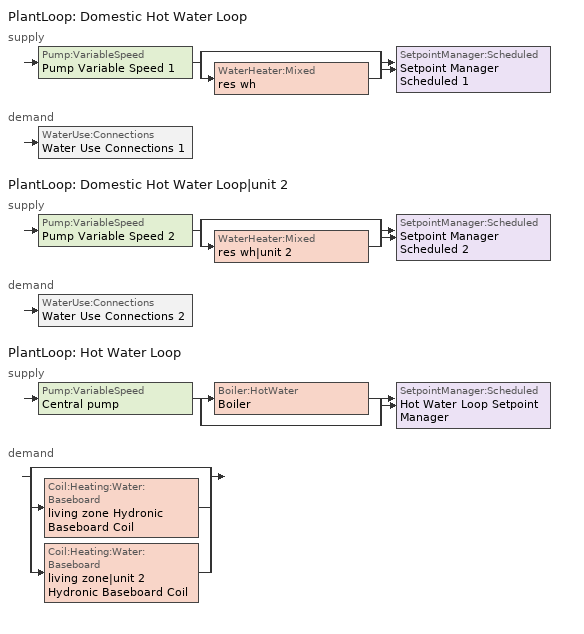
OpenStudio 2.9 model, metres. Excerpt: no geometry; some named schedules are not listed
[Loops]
PlantLoop 'Domestic Hot Water Loop'
 supply: Pump:VariableSpeed 'Pump Variable Speed 1' > split
  | bypass
  | WaterHeater:Mixed 'res wh'
  join > SetpointManager:Scheduled 'Setpoint Manager Scheduled 1'
 demand: WaterUse:Connections 'Water Use Connections 1'
PlantLoop 'Domestic Hot Water Loop|unit 2'
 supply: Pump:VariableSpeed 'Pump Variable Speed 2' > split
  | bypass
  | WaterHeater:Mixed 'res wh|unit 2'
  join > SetpointManager:Scheduled 'Setpoint Manager Scheduled 2'
 demand: WaterUse:Connections 'Water Use Connections 2'
PlantLoop 'Hot Water Loop'
 supply: Pump:VariableSpeed 'Central pump' > split
  | Boiler:HotWater 'Boiler'
  | bypass
  join > SetpointManager:Scheduled 'Hot Water Loop Setpoint Manager'
 demand: split
  | bypass
  | Coil:Heating:Water:Baseboard 'living zone Hydronic Baseboard Coil'
  | Coil:Heating:Water:Baseboard 'living zone|unit 2 Hydronic Baseboard Coil'
[Sizing:Zone] Zone Cooling Design Supply Air Temperature Input Method=SupplyAirTemperature; Zone Cooling Design Supply Air Temperature {C}=14; Zone Cooling Design Supply Air Temperature Difference {deltaC}=11.11; Zone Heating Design Supply Air Temperature Input Method=SupplyAirTemperature; Zone Heating Design Supply Air Temperature {C}=40; Zone Heating Design Supply Air Temperature Difference {deltaC}=11.11; Zone Cooling Design Supply Air Humidity Ratio {kg-H2O/kg-air}=0.0085; Zone Heating Design Supply Air Humidity Ratio {kg-H2O/kg-air}=0.008; Cooling Design Air Flow Method=DesignDay; Heating Design Air Flow Method=DesignDay; Account for Dedicated Outdoor Air System=No; Dedicated Outdoor Air System Control Strategy=NeutralSupplyAir; Dedicated Outdoor Air Low Setpoint Temperature for Design {C}=autosize; Dedicated Outdoor Air High Setpoint Temperature for Design {C}=autosize
living zone; living zone|unit 2; corridor zone
[Zone equipment]
living zone: res room ac zone ptac, living zone Hydronic Baseboard
living zone|unit 2: res room ac|unit 2 zone ptac, living zone|unit 2 Hydronic Baseboard
[PlantLoop] Glycol Concentration=0; Load Distribution Scheme=Optimal
Name | Maximum Loop Flow Rate {m3/s} | Plant Loop Volume {m3} | Fluid Type | Minimum Loop Temperature {C}
Domestic Hot Water Loop; Domestic Hot Water Loop|unit 2 | 0.01 | 0.003
Hot Water Loop |  | Autocalculate | Water | 10
[Sizing:Plant] Loop Type=Heating; Sizing Option=NonCoincident; Zone Timesteps in Averaging Window=1; Coincident Sizing Factor Mode=None
Name | Design Loop Exit Temperature {C} | Loop Design Temperature Difference {deltaC}
Domestic Hot Water Loop; Domestic Hot Water Loop|unit 2 | 52.6667 | 5.55556
Hot Water Loop | 82.2222 | 11.1111
[Pump:VariableSpeed] Pump Control Type=Intermittent; Skin Loss Radiative Fraction=0.5; Design Power Sizing Method=PowerPerFlowPerPressure; Design Electric Power per Unit Flow Rate {W/(m3/s)}=348701.1; Design Shaft Power per Unit Flow Rate per Unit Head {W-s/m3-Pa}=1.28205; Design Minimum Flow Rate Fraction=0
Name | Rated Flow Rate {m3/s} | Rated Pump Head {Pa} | Rated Power Consumption {W} | Motor Efficiency | Fraction of Motor Inefficiencies to Fluid Stream | Coefficient 1 of the Part Load Performance Curve | Coefficient 2 of the Part Load Performance Curve | Coefficient 3 of the Part Load Performance Curve | Coefficient 4 of the Part Load Performance Curve
Pump Variable Speed 1; Pump Variable Speed 2 | 0.01 | 1 | 0 | 1 | 0 | 0 | 1 | 0 | 0
Central pump |  | 179344 |  | 0.9
[SetpointManager:Scheduled] Control Variable=Temperature
Name | Schedule
Setpoint Manager Scheduled 1 | dhw temp
Setpoint Manager Scheduled 2 | dhw temp 1
Hot Water Loop Setpoint Manager | Hot Water Loop Temp - 180F
[WaterHeater:Mixed] Tank Volume {m3}=0.0681374; Deadband Temperature Difference {deltaC}=2; Maximum Temperature Limit {C}=99; Heater Control Type=Cycle; Heater Maximum Capacity {W}=1318.82; Heater Minimum Capacity {W}=0; Heater Fuel Type=Electricity; Heater Thermal Efficiency=1; Off Cycle Parasitic Fuel Consumption Rate {W}=0; Off Cycle Parasitic Fuel Type=Electricity; Off Cycle Parasitic Heat Fraction to Tank=0; On Cycle Parasitic Fuel Consumption Rate {W}=0; On Cycle Parasitic Fuel Type=Electricity; On Cycle Parasitic Heat Fraction to Tank=0; Ambient Temperature Indicator=ThermalZone; Off Cycle Loss Coefficient to Ambient Temperature {W/K}=1.16351; Off Cycle Loss Fraction to Thermal Zone=1; On Cycle Loss Coefficient to Ambient Temperature {W/K}=1.16351; On Cycle Loss Fraction to Thermal Zone=1; Use Side Effectiveness=1; Source Side Effectiveness=1; Use Side Design Flow Rate {m3/s}=autosize; Source Side Design Flow Rate {m3/s}=autosize; Indirect Water Heating Recovery Time {hr}=1.5; Source Side Flow Control Mode=IndirectHeatPrimarySetpoint
Name | Setpoint Temperature Schedule | Ambient Temperature Thermal Zone
res wh | WH Setpoint Temp | living zone
res wh|unit 2 | WH Setpoint Temp 1 | living zone|unit 2
[WaterUse:Connections]
Name | Water Use Equipment Name 1 | Water Use Equipment Name 2 | Water Use Equipment Name 3 | Water Use Equipment Name 4 | Water Use Equipment Name 5 | Water Use Equipment Name 6 | Water Use Equipment Name 7
Water Use Connections 1 | res shower | res sink | res bath | res shower dist=0.0 | res sink dist=0.0 | res bath dist=0.0 | res cw
Water Use Connections 2 | res shower|unit 2 | res sink|unit 2 | res bath|unit 2 | res shower dist|unit 2=0.0 | res sink dist|unit 2=0.0 | res bath dist|unit 2=0.0 | res cw|unit 2
[WaterUse:Equipment:Definition]
Name | Peak Flow Rate {m3/s} | Target Temperature Schedule
res shower | 0.000249313 | res shower temperature schedule
res sink | 0.00017651 | res sink temperature schedule
res bath | 0.000400661 | res bath temperature schedule
res shower|unit 2 | 0.000249313 | res shower temperature schedule 1
res sink|unit 2 | 0.00017651 | res sink temperature schedule 1
res bath|unit 2 | 0.000400661 | res bath temperature schedule 1
res shower dist=0.0 | 0 | res shower temperature schedule
res sink dist=0.0 | 0 | res sink temperature schedule
res bath dist=0.0 | 0 | res bath temperature schedule
res shower dist|unit 2=0.0 | 0 | res shower temperature schedule 1
res sink dist|unit 2=0.0 | 0 | res sink temperature schedule 1
res bath dist|unit 2=0.0 | 0 | res bath temperature schedule 1
res cw | 0.000115303 | res cw temperature schedule
res cw|unit 2 | 0.000115303 | res cw temperature schedule 1
[OtherEquipment:Definition] Design Level Calculation Method=EquipmentLevel; Fraction Radiant=0; Fraction Lost=0
Name | Design Level {W} | Fraction Latent
res shower; res shower|unit 2 | 7167.74 | 0.486928
res sink; res sink|unit 2 | 1771.4 | 0.311378
res bath; res bath|unit 2 | 5904.4 | 0
[Coil:Cooling:DX:SingleSpeed] Availability Schedule=Always On Discrete; Rated Sensible Heat Ratio=0.65; Rated COP {W/W}=3.13586; Rated Evaporator Fan Power Per Volume Flow Rate {W/(m3/s)}=773.3; Condenser Type=AirCooled; Evaporative Condenser Effectiveness=0.9; Evaporative Condenser Air Flow Rate {m3/s}=Autosize; Evaporative Condenser Pump Rated Power Consumption {W}=Autosize; Crankcase Heater Capacity {W}=0; Maximum Outdoor Dry-Bulb Temperature for Crankcase Heater Operation {C}=10; Basin Heater Capacity {W/K}=0; Basin Heater Setpoint Temperature {C}=2
Name | Rated Total Cooling Capacity {W} | Rated Air Flow Rate {m3/s} | Total Cooling Capacity Function of Temperature Curve | Total Cooling Capacity Function of Flow Fraction Curve | Energy Input Ratio Function of Temperature Curve | Energy Input Ratio Function of Flow Fraction Curve | Part Load Fraction Correlation Curve
res room ac cooling coil | 6680.51 | 0.279707 | RoomAC-Cap-fT | RoomAC-Cap-fFF | RoomAC-EIR-fT | RoomAC-EIR-fFF | RoomAC-PLF-fPLR
res room ac|unit 2 cooling coil | 6732.24 | 0.281873 | RoomAC-Cap-fT 1 | RoomAC-Cap-fFF 1 | RoomAC-EIR-fT 1 | RoomAC-EIR-fFF 1 | RoomAC-PLF-fPLR 1
[Fan:OnOff] Availability Schedule=Always On Discrete; Fan Total Efficiency=1; Pressure Rise {Pa}=0; Motor Efficiency=1; Motor In Airstream Fraction=0
Name | Maximum Flow Rate {m3/s} | Fan Power Ratio Function of Speed Ratio Curve | Fan Efficiency Ratio Function of Speed Ratio Curve
res room ac living zone clg supply fan | 0.313774 | Fan On Off Power Curve | Fan On Off Efficiency Curve
res room ac|unit 2 living zone|unit 2 clg supply fan | 0.316204 | Fan On Off Power Curve 1 | Fan On Off Efficiency Curve 1
[Coil:Heating:Electric] Availability Schedule=Always Off Discrete; Nominal Capacity {W}=0
res room ac always off heating coil; res room ac|unit 2 always off heating coil
[ZoneHVAC:PackagedTerminalAirConditioner] Availability Schedule=Always On Discrete; Supply Air Flow Rate During Heating Operation {m3/s}=1e-005; Supply Air Flow Rate When No Cooling or Heating is Needed {m3/s}=0; Outdoor Air Flow Rate During Cooling Operation {m3/s}=0; Outdoor Air Flow Rate During Heating Operation {m3/s}=0; Outdoor Air Flow Rate When No Cooling or Heating is Needed {m3/s}=0; Fan Placement=DrawThrough; Supply Air Fan Operating Mode Schedule=Always Off Discrete
Name | Supply Air Flow Rate During Cooling Operation {m3/s} | Supply Air Fan | Heating Coil | Cooling Coil
res room ac zone ptac | 0.313774 | res room ac living zone clg supply fan | res room ac always off heating coil | res room ac cooling coil
res room ac|unit 2 zone ptac | 0.316204 | res room ac|unit 2 living zone|unit 2 clg supply fan | res room ac|unit 2 always off heating coil | res room ac|unit 2 cooling coil
[Boiler:HotWater]
Boiler: Fuel Type=Electricity; Nominal Thermal Efficiency=0.78; Efficiency Curve Temperature Evaluation Variable=LeavingBoiler; Design Water Outlet Temperature {C}=82.2222; Minimum Part Load Ratio=0; Maximum Part Load Ratio=1.2; Optimum Part Load Ratio=1; Water Outlet Upper Temperature Limit {C}=95; Boiler Flow Mode=LeavingSetpointModulated; Parasitic Electric Load {W}=0; Sizing Factor=1
[Coil:Heating:Water:Baseboard] Heating Design Capacity Method=HeatingDesignCapacity; Heating Design Capacity {W}=autosize; Heating Design Capacity Per Floor Area {W/m2}=0; Fraction of Autosized Heating Design Capacity=0.8
living zone Hydronic Baseboard Coil; living zone|unit 2 Hydronic Baseboard Coil
[ZoneHVAC:Baseboard:Convective:Water] Availability Schedule=Always On Discrete
Name | Heating Coil
living zone Hydronic Baseboard | living zone Hydronic Baseboard Coil
living zone|unit 2 Hydronic Baseboard | living zone|unit 2 Hydronic Baseboard Coil
[EnergyManagementSystem:Sensor]
Name | Output Variable or Output Meter Index Key | Output Variable or Output Meter
Central_pump_s | Central pump | Pump Electric Energy
res_ceil_fan_sched_val_sensor | res ceil fan schedule | Schedule Value
res_ceil_fan_tin_sensor; res_af_1_tin_s | living zone | Zone Mean Air Temperature
res_ceil_fan_unit_2_sched_val_sensor | res ceil fan|unit 2 schedule | Schedule Value
res_ceil_fan_unit_2_tin_sensor; res_af_2_tin_s | living zone|unit 2 | Zone Mean Air Temperature
res_nv_pb_s |  | Site Outdoor Air Barometric Pressure
res_af_vw_s |  | Site Wind Speed
res_nv_wt_s |  | Site Outdoor Air Humidity Ratio
res_af_1_tt_s | living zone | Zone Outdoor Air Drybulb Temperature
res_nv_1_nva_s | res nv_1 avail schedule | Schedule Value
res_nv_1_sp_s | res nv_1 temp schedule | Schedule Value
res_infil_1_range_sch_s | res mv_1 range exhaust schedule | Schedule Value
res_infil_1_bath_sch_s | res mv_1 bath exhaust schedule | Schedule Value
res_infil_1_dryer_sch_s | res mv_1 dryer exhaust schedule | Schedule Value
res_infil_1_wh_sch_s; res_infil_2_wh_sch_s | Always On Discrete | Schedule Value
res_af_2_tt_s | living zone|unit 2 | Zone Outdoor Air Drybulb Temperature
res_nv_2_nva_s | res nv_2 avail schedule | Schedule Value
res_nv_2_sp_s | res nv_2 temp schedule | Schedule Value
res_infil_2_range_sch_s | res mv_2 range exhaust schedule | Schedule Value
res_infil_2_bath_sch_s | res mv_2 bath exhaust schedule | Schedule Value
res_infil_2_dryer_sch_s | res mv_2 dryer exhaust schedule | Schedule Value
[EnergyManagementSystem:Program]
Central_pumps_program: Set central_pumps_h = Central_pump_s
res_ceil_fan_schedule_program: If res_ceil_fan_sched_val_sensor == 0; Set res_ceil_fan_sched_override = 0; ElseIf res_ceil_fan_tin_sensor < 23.833; Set res_ceil_fan_sched_override = 0; Else; Set res_ceil_fan_sched_override = 1; EndIf
res_ceil_fan|unit_2_schedule_program: If res_ceil_fan_unit_2_sched_val_sensor == 0; Set res_ceil_fan_unit_2_sched_override = 0; ElseIf res_ceil_fan_unit_2_tin_sensor < 23.833; Set res_ceil_fan_unit_2_sched_override = 0; Else; Set res_ceil_fan_unit_2_sched_override = 1; EndIf
res_nv_1_program: Set Tdiff = res_af_1_tin_s-res_af_1_tt_s; Set dT = (@Abs Tdiff); Set pt = (@RhFnTdbWPb res_af_1_tt_s res_nv_wt_s res_nv_pb_s); Set NVA = 10212.42930409047; Set Cs = 8.963020389461627e-05; Set Cw = 0.00012070110544924465; Set MNV = 1.432203174297596; Set MHR = 0.0115; Set MRH = 0.7; Set temp1 = (res_nv_1_nva_s*NVA); Set SGNV = temp1*((((Cs*dT)+(Cw*(res_af_vw_s^2)))^0.5)/1000); If (res_nv_wt_s<MHR) && (pt<MRH) && (res_af_1_tin_s>res_nv_1_sp_s); Set temp2 = (res_af_1_tin_s-res_nv_1_sp_s); Set NVadj1 = temp2/(res_af_1_tin_s-res_af_1_tt_s); Set NVadj2 = (@Min NVadj1 1); Set NVadj3 = (@Max NVadj2 0); Set NVadj = SGNV*NVadj3; Set res_nv_1_flow_act = (@Min NVadj MNV); Else; Set res_nv_1_flow_act = 0; EndIf
res_infil_1_program: Set p_m = 0.14; Set p_s = 0.22; Set s_m = 270; Set s_s = 370; Set z_m = 9.99744; Set z_s = 2.4384; Set f_t = (((s_m/z_m)^p_m)*((z_s/s_s)^p_s)); Set Tdiff = res_af_1_tin_s-res_af_1_tt_s; Set dT = @Abs Tdiff; Set c = 0.2057; Set Cs = 0.0536; Set Cw = 0.1599; Set n = 0.67; Set sft = (f_t*0.7); Set temp1 = ((c*Cw)*((sft*res_af_vw_s)^(2*n)))^2; Set Qn = (((c*Cs*(dT^n))^2)+temp1)^0.5; Set Tdiff = res_af_1_tin_s-res_af_1_tt_s; Set dT = @Abs Tdiff; Set QWHV = res_infil_1_wh_sch_s*0.0; Set Qrange = res_infil_1_range_sch_s*0.0472; Set Qdryer = res_infil_1_dryer_sch_s*0.0472; Set Qbath = res_infil_1_bath_sch_s*0.0354; Set QhpwhOut = 0; Set QhpwhIn = 0; Set QductsOut = 0; Set QductsIn = 0; Set Qout = Qrange+Qbath+Qdryer+QhpwhOut+QductsOut; Set Qin = QWHV+QhpwhIn+QductsIn; Set Qu = @Abs (Qout- Qin); Set Qb = (@Min Qout Qin); Set faneff_wh = 1; Set res_infil_1_house_fan_act = (QWHV*300)/faneff_wh*0; Set faneff_sp = 0.4719474432000001; Set res_infil_1_range_fan_act = (Qrange*300)/faneff_sp; Set res_infil_1_bath_fan_act = (Qbath*300)/faneff_sp; Set Q_acctd_for_elsewhere = QhpwhOut+QhpwhIn+QductsOut+QductsIn; Set res_infil_1_flow_act = (((Qu^2)+(Qn^2))^0.5)-Q_acctd_for_elsewhere; Set res_infil_1_flow_act = (@Max res_infil_1_flow_act 0)
res_nv_2_program: Set Tdiff = res_af_2_tin_s-res_af_2_tt_s; Set dT = (@Abs Tdiff); Set pt = (@RhFnTdbWPb res_af_2_tt_s res_nv_wt_s res_nv_pb_s); Set NVA = 10212.429304090418; Set Cs = 8.963020389461627e-05; Set Cw = 0.00012070110544924465; Set MNV = 1.4322031742975958; Set MHR = 0.0115; Set MRH = 0.7; Set temp1 = (res_nv_2_nva_s*NVA); Set SGNV = temp1*((((Cs*dT)+(Cw*(res_af_vw_s^2)))^0.5)/1000); If (res_nv_wt_s<MHR) && (pt<MRH) && (res_af_2_tin_s>res_nv_2_sp_s); Set temp2 = (res_af_2_tin_s-res_nv_2_sp_s); Set NVadj1 = temp2/(res_af_2_tin_s-res_af_2_tt_s); Set NVadj2 = (@Min NVadj1 1); Set NVadj3 = (@Max NVadj2 0); Set NVadj = SGNV*NVadj3; Set res_nv_2_flow_act = (@Min NVadj MNV); Else; Set res_nv_2_flow_act = 0; EndIf
res_infil_2_program: Set p_m = 0.14; Set p_s = 0.22; Set s_m = 270; Set s_s = 370; Set z_m = 9.99744; Set z_s = 2.4384; Set f_t = (((s_m/z_m)^p_m)*((z_s/s_s)^p_s)); Set Tdiff = res_af_2_tin_s-res_af_2_tt_s; Set dT = @Abs Tdiff; Set c = 0.2057; Set Cs = 0.0536; Set Cw = 0.1599; Set n = 0.67; Set sft = (f_t*0.7); Set temp1 = ((c*Cw)*((sft*res_af_vw_s)^(2*n)))^2; Set Qn = (((c*Cs*(dT^n))^2)+temp1)^0.5; Set Tdiff = res_af_2_tin_s-res_af_2_tt_s; Set dT = @Abs Tdiff; Set QWHV = res_infil_2_wh_sch_s*0.0; Set Qrange = res_infil_2_range_sch_s*0.0472; Set Qdryer = res_infil_2_dryer_sch_s*0.0472; Set Qbath = res_infil_2_bath_sch_s*0.0354; Set QhpwhOut = 0; Set QhpwhIn = 0; Set QductsOut = 0; Set QductsIn = 0; Set Qout = Qrange+Qbath+Qdryer+QhpwhOut+QductsOut; Set Qin = QWHV+QhpwhIn+QductsIn; Set Qu = @Abs (Qout- Qin); Set Qb = (@Min Qout Qin); Set faneff_wh = 1; Set res_infil_2_house_fan_act = (QWHV*300)/faneff_wh*0; Set faneff_sp = 0.4719474432000001; Set res_infil_2_range_fan_act = (Qrange*300)/faneff_sp; Set res_infil_2_bath_fan_act = (Qbath*300)/faneff_sp; Set Q_acctd_for_elsewhere = QhpwhOut+QhpwhIn+QductsOut+QductsIn; Set res_infil_2_flow_act = (((Qu^2)+(Qn^2))^0.5)-Q_acctd_for_elsewhere; Set res_infil_2_flow_act = (@Max res_infil_2_flow_act 0)
[EnergyManagementSystem:OutputVariable]
Central htg pump:Pumps:Electricity: EMS Variable=central_pumps_h; Type of Data in Variable=Summed; Update Frequency=SystemTimestep; EMS Program or Subroutine=Central_pumps_program; Units=J
[EnergyManagementSystem:ProgramCallingManager]
Central pump program calling manager: EndOfSystemTimestepBeforeHVACReporting; Central_pumps_program
res ceil fan program calling manager: BeginTimestepBeforePredictor; res_ceil_fan_schedule_program
res ceil fan|unit 2 program calling manager: BeginTimestepBeforePredictor; res_ceil_fan|unit_2_schedule_program
res af_1 program calling manager: BeginTimestepBeforePredictor; res_infil_1_program; res_nv_1_program
res af_2 program calling manager: BeginTimestepBeforePredictor; res_infil_2_program; res_nv_2_program
[ElectricEquipment:Definition] Design Level Calculation Method=EquipmentLevel; Fraction Latent=0
Name | Design Level {W} | Fraction Radiant | Fraction Lost
res cw; res cw|unit 2 | 4631.77 | 0.48 | 0.2
res infil_1 house fan; res infil_1 range fan; res infil_1 bath fan; res infil_2 house fan; res infil_2 range fan; res infil_2 bath fan | 0 | 0 | 1
[EnergyManagementSystem:Actuator]
Name | Actuated Component | Actuated Component Type | Actuated Component Control Type
res_ceil_fan_sched_override | res ceil fan master | Schedule:Constant | Schedule Value
res_ceil_fan_unit_2_sched_override | res ceil fan|unit 2 master | Schedule:Constant | Schedule Value
res_nv_1_flow_act | res nv_1 flow | Zone Infiltration | Air Exchange Flow Rate
res_infil_1_house_fan_act | res infil_1 house fan | ElectricEquipment | Electric Power Level
res_infil_1_range_fan_act | res infil_1 range fan | ElectricEquipment | Electric Power Level
res_infil_1_bath_fan_act | res infil_1 bath fan | ElectricEquipment | Electric Power Level
res_infil_1_flow_act | res infil_1 flow | Zone Infiltration | Air Exchange Flow Rate
res_nv_2_flow_act | res nv_2 flow | Zone Infiltration | Air Exchange Flow Rate
res_infil_2_house_fan_act | res infil_2 house fan | ElectricEquipment | Electric Power Level
res_infil_2_range_fan_act | res infil_2 range fan | ElectricEquipment | Electric Power Level
res_infil_2_bath_fan_act | res infil_2 bath fan | ElectricEquipment | Electric Power Level
res_infil_2_flow_act | res infil_2 flow | Zone Infiltration | Air Exchange Flow Rate
[Schedule:Ruleset]
Name | Default Day Schedule | Summer Design Day Schedule | Winter Design Day Schedule
Hot Water Loop Temp - 180F | Hot Water Loop Temp - 180F Default
res ceil fan schedule | Schedule Day 2
res ceil fan|unit 2 schedule | Schedule Day 18
res nv_1 temp schedule | Schedule Day 47
res nv_1 avail schedule | Schedule Day 48
res mv_1 range exhaust schedule | Schedule Day 51 | res mv_1 range exhaust schedule summer design | res mv_1 range exhaust schedule winter design
res mv_1 bath exhaust schedule | Schedule Day 52 | res mv_1 bath exhaust schedule summer design | res mv_1 bath exhaust schedule winter design
res mv_1 dryer exhaust schedule | Schedule Day 53
res nv_2 temp schedule | Schedule Day 54
res nv_2 avail schedule | Schedule Day 55
res mv_2 range exhaust schedule | Schedule Day 58 | res mv_2 range exhaust schedule summer design | res mv_2 range exhaust schedule winter design
res mv_2 bath exhaust schedule | Schedule Day 59 | res mv_2 bath exhaust schedule summer design | res mv_2 bath exhaust schedule winter design
res mv_2 dryer exhaust schedule | Schedule Day 60
[Schedule:Day]
Hot Water Loop Temp - 180F Default: 24, 0, 82.2222
Schedule Day 2; Schedule Day 18; Schedule Day 47; Schedule Day 48; Schedule Day 51; res mv_1 range exhaust schedule winter design; Schedule Day 52; res mv_1 bath exhaust schedule winter design; Schedule Day 53: 24, 0, 0
res mv_1 range exhaust schedule summer design; res mv_1 bath exhaust schedule summer design: 24, 0, 1
[Schedule:Rule] Apply Monday=Yes; Apply Wednesday=Yes; Apply Friday=Yes
res ceil fan schedule allday rule1: Schedule Ruleset=res ceil fan schedule; Rule Order=11; Day Schedule=res ceil fan schedule allday1; Apply Sunday=Yes; Apply Tuesday=Yes; Apply Thursday=Yes; Apply Saturday=Yes; Date Specification Type=DateRange; Start Month=1; Start Day=1; End Month=1; End Day=31
res ceil fan schedule allday rule2: Schedule Ruleset=res ceil fan schedule; Rule Order=10; Day Schedule=res ceil fan schedule allday2; Apply Sunday=Yes; Apply Tuesday=Yes; Apply Thursday=Yes; Apply Saturday=Yes; Date Specification Type=DateRange; Start Month=2; Start Day=1; End Month=2; End Day=28
res ceil fan schedule allday rule3: Schedule Ruleset=res ceil fan schedule; Rule Order=9; Day Schedule=res ceil fan schedule allday3; Apply Sunday=Yes; Apply Tuesday=Yes; Apply Thursday=Yes; Apply Saturday=Yes; Date Specification Type=DateRange; Start Month=3; Start Day=1; End Month=3; End Day=31
res ceil fan schedule allday rule4: Schedule Ruleset=res ceil fan schedule; Rule Order=8; Day Schedule=res ceil fan schedule allday4; Apply Sunday=Yes; Apply Tuesday=Yes; Apply Thursday=Yes; Apply Saturday=Yes; Date Specification Type=DateRange; Start Month=4; Start Day=1; End Month=4; End Day=30
res ceil fan schedule allday rule5: Schedule Ruleset=res ceil fan schedule; Rule Order=7; Day Schedule=res ceil fan schedule allday5; Apply Sunday=Yes; Apply Tuesday=Yes; Apply Thursday=Yes; Apply Saturday=Yes; Date Specification Type=DateRange; Start Month=5; Start Day=1; End Month=5; End Day=31
res ceil fan schedule allday rule6: Schedule Ruleset=res ceil fan schedule; Rule Order=6; Day Schedule=res ceil fan schedule allday6; Apply Sunday=Yes; Apply Tuesday=Yes; Apply Thursday=Yes; Apply Saturday=Yes; Date Specification Type=DateRange; Start Month=6; Start Day=1; End Month=6; End Day=30
res ceil fan schedule allday rule7: Schedule Ruleset=res ceil fan schedule; Rule Order=5; Day Schedule=res ceil fan schedule allday7; Apply Sunday=Yes; Apply Tuesday=Yes; Apply Thursday=Yes; Apply Saturday=Yes; Date Specification Type=DateRange; Start Month=7; Start Day=1; End Month=7; End Day=31
res ceil fan schedule allday rule8: Schedule Ruleset=res ceil fan schedule; Rule Order=4; Day Schedule=res ceil fan schedule allday8; Apply Sunday=Yes; Apply Tuesday=Yes; Apply Thursday=Yes; Apply Saturday=Yes; Date Specification Type=DateRange; Start Month=8; Start Day=1; End Month=8; End Day=31
res ceil fan schedule allday rule9: Schedule Ruleset=res ceil fan schedule; Rule Order=3; Day Schedule=res ceil fan schedule allday9; Apply Sunday=Yes; Apply Tuesday=Yes; Apply Thursday=Yes; Apply Saturday=Yes; Date Specification Type=DateRange; Start Month=9; Start Day=1; End Month=9; End Day=30
res ceil fan schedule allday rule10: Schedule Ruleset=res ceil fan schedule; Rule Order=2; Day Schedule=res ceil fan schedule allday10; Apply Sunday=Yes; Apply Tuesday=Yes; Apply Thursday=Yes; Apply Saturday=Yes; Date Specification Type=DateRange; Start Month=10; Start Day=1; End Month=10; End Day=31
res ceil fan schedule allday rule11: Schedule Ruleset=res ceil fan schedule; Rule Order=1; Day Schedule=res ceil fan schedule allday11; Apply Sunday=Yes; Apply Tuesday=Yes; Apply Thursday=Yes; Apply Saturday=Yes; Date Specification Type=DateRange; Start Month=11; Start Day=1; End Month=11; End Day=30
res ceil fan schedule allday rule12: Schedule Ruleset=res ceil fan schedule; Rule Order=0; Day Schedule=res ceil fan schedule allday12; Apply Sunday=Yes; Apply Tuesday=Yes; Apply Thursday=Yes; Apply Saturday=Yes; Date Specification Type=DateRange; Start Month=12; Start Day=1; End Month=12; End Day=31
res ceil fan|unit 2 schedule allday rule1: Schedule Ruleset=res ceil fan|unit 2 schedule; Rule Order=11; Day Schedule=res ceil fan|unit 2 schedule allday1; Apply Sunday=Yes; Apply Tuesday=Yes; Apply Thursday=Yes; Apply Saturday=Yes; Date Specification Type=DateRange; Start Month=1; Start Day=1; End Month=1; End Day=31
res ceil fan|unit 2 schedule allday rule2: Schedule Ruleset=res ceil fan|unit 2 schedule; Rule Order=10; Day Schedule=res ceil fan|unit 2 schedule allday2; Apply Sunday=Yes; Apply Tuesday=Yes; Apply Thursday=Yes; Apply Saturday=Yes; Date Specification Type=DateRange; Start Month=2; Start Day=1; End Month=2; End Day=28
res ceil fan|unit 2 schedule allday rule3: Schedule Ruleset=res ceil fan|unit 2 schedule; Rule Order=9; Day Schedule=res ceil fan|unit 2 schedule allday3; Apply Sunday=Yes; Apply Tuesday=Yes; Apply Thursday=Yes; Apply Saturday=Yes; Date Specification Type=DateRange; Start Month=3; Start Day=1; End Month=3; End Day=31
res ceil fan|unit 2 schedule allday rule4: Schedule Ruleset=res ceil fan|unit 2 schedule; Rule Order=8; Day Schedule=res ceil fan|unit 2 schedule allday4; Apply Sunday=Yes; Apply Tuesday=Yes; Apply Thursday=Yes; Apply Saturday=Yes; Date Specification Type=DateRange; Start Month=4; Start Day=1; End Month=4; End Day=30
res ceil fan|unit 2 schedule allday rule5: Schedule Ruleset=res ceil fan|unit 2 schedule; Rule Order=7; Day Schedule=res ceil fan|unit 2 schedule allday5; Apply Sunday=Yes; Apply Tuesday=Yes; Apply Thursday=Yes; Apply Saturday=Yes; Date Specification Type=DateRange; Start Month=5; Start Day=1; End Month=5; End Day=31
res ceil fan|unit 2 schedule allday rule6: Schedule Ruleset=res ceil fan|unit 2 schedule; Rule Order=6; Day Schedule=res ceil fan|unit 2 schedule allday6; Apply Sunday=Yes; Apply Tuesday=Yes; Apply Thursday=Yes; Apply Saturday=Yes; Date Specification Type=DateRange; Start Month=6; Start Day=1; End Month=6; End Day=30
res ceil fan|unit 2 schedule allday rule7: Schedule Ruleset=res ceil fan|unit 2 schedule; Rule Order=5; Day Schedule=res ceil fan|unit 2 schedule allday7; Apply Sunday=Yes; Apply Tuesday=Yes; Apply Thursday=Yes; Apply Saturday=Yes; Date Specification Type=DateRange; Start Month=7; Start Day=1; End Month=7; End Day=31
res ceil fan|unit 2 schedule allday rule8: Schedule Ruleset=res ceil fan|unit 2 schedule; Rule Order=4; Day Schedule=res ceil fan|unit 2 schedule allday8; Apply Sunday=Yes; Apply Tuesday=Yes; Apply Thursday=Yes; Apply Saturday=Yes; Date Specification Type=DateRange; Start Month=8; Start Day=1; End Month=8; End Day=31
res ceil fan|unit 2 schedule allday rule9: Schedule Ruleset=res ceil fan|unit 2 schedule; Rule Order=3; Day Schedule=res ceil fan|unit 2 schedule allday9; Apply Sunday=Yes; Apply Tuesday=Yes; Apply Thursday=Yes; Apply Saturday=Yes; Date Specification Type=DateRange; Start Month=9; Start Day=1; End Month=9; End Day=30
res ceil fan|unit 2 schedule allday rule10: Schedule Ruleset=res ceil fan|unit 2 schedule; Rule Order=2; Day Schedule=res ceil fan|unit 2 schedule allday10; Apply Sunday=Yes; Apply Tuesday=Yes; Apply Thursday=Yes; Apply Saturday=Yes; Date Specification Type=DateRange; Start Month=10; Start Day=1; End Month=10; End Day=31
res ceil fan|unit 2 schedule allday rule11: Schedule Ruleset=res ceil fan|unit 2 schedule; Rule Order=1; Day Schedule=res ceil fan|unit 2 schedule allday11; Apply Sunday=Yes; Apply Tuesday=Yes; Apply Thursday=Yes; Apply Saturday=Yes; Date Specification Type=DateRange; Start Month=11; Start Day=1; End Month=11; End Day=30
res ceil fan|unit 2 schedule allday rule12: Schedule Ruleset=res ceil fan|unit 2 schedule; Rule Order=0; Day Schedule=res ceil fan|unit 2 schedule allday12; Apply Sunday=Yes; Apply Tuesday=Yes; Apply Thursday=Yes; Apply Saturday=Yes; Date Specification Type=DateRange; Start Month=12; Start Day=1; End Month=12; End Day=31
res nv_1 temp schedule allday rule1: Schedule Ruleset=res nv_1 temp schedule; Rule Order=11; Day Schedule=res nv_1 temp schedule allday1; Apply Sunday=Yes; Apply Tuesday=Yes; Apply Thursday=Yes; Apply Saturday=Yes; Date Specification Type=DateRange; Start Month=1; Start Day=1; End Month=1; End Day=31
res nv_1 temp schedule allday rule2: Schedule Ruleset=res nv_1 temp schedule; Rule Order=10; Day Schedule=res nv_1 temp schedule allday2; Apply Sunday=Yes; Apply Tuesday=Yes; Apply Thursday=Yes; Apply Saturday=Yes; Date Specification Type=DateRange; Start Month=2; Start Day=1; End Month=2; End Day=28
res nv_1 temp schedule allday rule3: Schedule Ruleset=res nv_1 temp schedule; Rule Order=9; Day Schedule=res nv_1 temp schedule allday3; Apply Sunday=Yes; Apply Tuesday=Yes; Apply Thursday=Yes; Apply Saturday=Yes; Date Specification Type=DateRange; Start Month=3; Start Day=1; End Month=3; End Day=31
res nv_1 temp schedule allday rule4: Schedule Ruleset=res nv_1 temp schedule; Rule Order=8; Day Schedule=res nv_1 temp schedule allday4; Apply Sunday=Yes; Apply Tuesday=Yes; Apply Thursday=Yes; Apply Saturday=Yes; Date Specification Type=DateRange; Start Month=4; Start Day=1; End Month=4; End Day=30
res nv_1 temp schedule allday rule5: Schedule Ruleset=res nv_1 temp schedule; Rule Order=7; Day Schedule=res nv_1 temp schedule allday5; Apply Sunday=Yes; Apply Tuesday=Yes; Apply Thursday=Yes; Apply Saturday=Yes; Date Specification Type=DateRange; Start Month=5; Start Day=1; End Month=5; End Day=31
res nv_1 temp schedule allday rule6: Schedule Ruleset=res nv_1 temp schedule; Rule Order=6; Day Schedule=res nv_1 temp schedule allday6; Apply Sunday=Yes; Apply Tuesday=Yes; Apply Thursday=Yes; Apply Saturday=Yes; Date Specification Type=DateRange; Start Month=6; Start Day=1; End Month=6; End Day=30
res nv_1 temp schedule allday rule7: Schedule Ruleset=res nv_1 temp schedule; Rule Order=5; Day Schedule=res nv_1 temp schedule allday7; Apply Sunday=Yes; Apply Tuesday=Yes; Apply Thursday=Yes; Apply Saturday=Yes; Date Specification Type=DateRange; Start Month=7; Start Day=1; End Month=7; End Day=31
res nv_1 temp schedule allday rule8: Schedule Ruleset=res nv_1 temp schedule; Rule Order=4; Day Schedule=res nv_1 temp schedule allday8; Apply Sunday=Yes; Apply Tuesday=Yes; Apply Thursday=Yes; Apply Saturday=Yes; Date Specification Type=DateRange; Start Month=8; Start Day=1; End Month=8; End Day=31
res nv_1 temp schedule allday rule9: Schedule Ruleset=res nv_1 temp schedule; Rule Order=3; Day Schedule=res nv_1 temp schedule allday9; Apply Sunday=Yes; Apply Tuesday=Yes; Apply Thursday=Yes; Apply Saturday=Yes; Date Specification Type=DateRange; Start Month=9; Start Day=1; End Month=9; End Day=30
res nv_1 temp schedule allday rule10: Schedule Ruleset=res nv_1 temp schedule; Rule Order=2; Day Schedule=res nv_1 temp schedule allday10; Apply Sunday=Yes; Apply Tuesday=Yes; Apply Thursday=Yes; Apply Saturday=Yes; Date Specification Type=DateRange; Start Month=10; Start Day=1; End Month=10; End Day=31
res nv_1 temp schedule allday rule11: Schedule Ruleset=res nv_1 temp schedule; Rule Order=1; Day Schedule=res nv_1 temp schedule allday11; Apply Sunday=Yes; Apply Tuesday=Yes; Apply Thursday=Yes; Apply Saturday=Yes; Date Specification Type=DateRange; Start Month=11; Start Day=1; End Month=11; End Day=30
res nv_1 temp schedule allday rule12: Schedule Ruleset=res nv_1 temp schedule; Rule Order=0; Day Schedule=res nv_1 temp schedule allday12; Apply Sunday=Yes; Apply Tuesday=Yes; Apply Thursday=Yes; Apply Saturday=Yes; Date Specification Type=DateRange; Start Month=12; Start Day=1; End Month=12; End Day=31
res nv_1 availability schedule allday ruleset1 on: Schedule Ruleset=res nv_1 avail schedule; Rule Order=11; Day Schedule=res nv_1 availability schedule allday1 on; Date Specification Type=DateRange; Start Month=1; Start Day=1; End Month=1; End Day=31
res nv_1 availability schedule allday ruleset2 on: Schedule Ruleset=res nv_1 avail schedule; Rule Order=10; Day Schedule=res nv_1 availability schedule allday1 on 1; Date Specification Type=DateRange; Start Month=2; Start Day=1; End Month=2; End Day=28
res nv_1 availability schedule allday ruleset3 on: Schedule Ruleset=res nv_1 avail schedule; Rule Order=9; Day Schedule=res nv_1 availability schedule allday1 on 2; Date Specification Type=DateRange; Start Month=3; Start Day=1; End Month=3; End Day=31
res nv_1 availability schedule allday ruleset4 on: Schedule Ruleset=res nv_1 avail schedule; Rule Order=8; Day Schedule=res nv_1 availability schedule allday1 on 3; Date Specification Type=DateRange; Start Month=4; Start Day=1; End Month=4; End Day=30
res nv_1 availability schedule allday ruleset5 on: Schedule Ruleset=res nv_1 avail schedule; Rule Order=7; Day Schedule=res nv_1 availability schedule allday1 on 4; Date Specification Type=DateRange; Start Month=5; Start Day=1; End Month=5; End Day=31
res nv_1 availability schedule allday ruleset6 on: Schedule Ruleset=res nv_1 avail schedule; Rule Order=6; Day Schedule=res nv_1 availability schedule allday1 on 5; Date Specification Type=DateRange; Start Month=6; Start Day=1; End Month=6; End Day=30
res nv_1 availability schedule allday ruleset7 on: Schedule Ruleset=res nv_1 avail schedule; Rule Order=5; Day Schedule=res nv_1 availability schedule allday1 on 6; Date Specification Type=DateRange; Start Month=7; Start Day=1; End Month=7; End Day=31
res nv_1 availability schedule allday ruleset8 on: Schedule Ruleset=res nv_1 avail schedule; Rule Order=4; Day Schedule=res nv_1 availability schedule allday1 on 7; Date Specification Type=DateRange; Start Month=8; Start Day=1; End Month=8; End Day=31
res nv_1 availability schedule allday ruleset9 on: Schedule Ruleset=res nv_1 avail schedule; Rule Order=3; Day Schedule=res nv_1 availability schedule allday1 on 8; Date Specification Type=DateRange; Start Month=9; Start Day=1; End Month=9; End Day=30
res nv_1 availability schedule allday ruleset10 on: Schedule Ruleset=res nv_1 avail schedule; Rule Order=2; Day Schedule=res nv_1 availability schedule allday1 on 9; Date Specification Type=DateRange; Start Month=10; Start Day=1; End Month=10; End Day=31
res nv_1 availability schedule allday ruleset11 on: Schedule Ruleset=res nv_1 avail schedule; Rule Order=1; Day Schedule=res nv_1 availability schedule allday1 on 10; Date Specification Type=DateRange; Start Month=11; Start Day=1; End Month=11; End Day=30
res nv_1 availability schedule allday ruleset12 on: Schedule Ruleset=res nv_1 avail schedule; Rule Order=0; Day Schedule=res nv_1 availability schedule allday1 on 11; Date Specification Type=DateRange; Start Month=12; Start Day=1; End Month=12; End Day=31
res mv_1 range exhaust schedule allday rule1: Schedule Ruleset=res mv_1 range exhaust schedule; Rule Order=11; Day Schedule=res mv_1 range exhaust schedule allday1; Apply Sunday=Yes; Apply Tuesday=Yes; Apply Thursday=Yes; Apply Saturday=Yes; Date Specification Type=DateRange; Start Month=1; Start Day=1; End Month=1; End Day=31
res mv_1 range exhaust schedule allday rule2: Schedule Ruleset=res mv_1 range exhaust schedule; Rule Order=10; Day Schedule=res mv_1 range exhaust schedule allday2; Apply Sunday=Yes; Apply Tuesday=Yes; Apply Thursday=Yes; Apply Saturday=Yes; Date Specification Type=DateRange; Start Month=2; Start Day=1; End Month=2; End Day=28
res mv_1 range exhaust schedule allday rule3: Schedule Ruleset=res mv_1 range exhaust schedule; Rule Order=9; Day Schedule=res mv_1 range exhaust schedule allday3; Apply Sunday=Yes; Apply Tuesday=Yes; Apply Thursday=Yes; Apply Saturday=Yes; Date Specification Type=DateRange; Start Month=3; Start Day=1; End Month=3; End Day=31
res mv_1 range exhaust schedule allday rule4: Schedule Ruleset=res mv_1 range exhaust schedule; Rule Order=8; Day Schedule=res mv_1 range exhaust schedule allday4; Apply Sunday=Yes; Apply Tuesday=Yes; Apply Thursday=Yes; Apply Saturday=Yes; Date Specification Type=DateRange; Start Month=4; Start Day=1; End Month=4; End Day=30
res mv_1 range exhaust schedule allday rule5: Schedule Ruleset=res mv_1 range exhaust schedule; Rule Order=7; Day Schedule=res mv_1 range exhaust schedule allday5; Apply Sunday=Yes; Apply Tuesday=Yes; Apply Thursday=Yes; Apply Saturday=Yes; Date Specification Type=DateRange; Start Month=5; Start Day=1; End Month=5; End Day=31
res mv_1 range exhaust schedule allday rule6: Schedule Ruleset=res mv_1 range exhaust schedule; Rule Order=6; Day Schedule=res mv_1 range exhaust schedule allday6; Apply Sunday=Yes; Apply Tuesday=Yes; Apply Thursday=Yes; Apply Saturday=Yes; Date Specification Type=DateRange; Start Month=6; Start Day=1; End Month=6; End Day=30
res mv_1 range exhaust schedule allday rule7: Schedule Ruleset=res mv_1 range exhaust schedule; Rule Order=5; Day Schedule=res mv_1 range exhaust schedule allday7; Apply Sunday=Yes; Apply Tuesday=Yes; Apply Thursday=Yes; Apply Saturday=Yes; Date Specification Type=DateRange; Start Month=7; Start Day=1; End Month=7; End Day=31
res mv_1 range exhaust schedule allday rule8: Schedule Ruleset=res mv_1 range exhaust schedule; Rule Order=4; Day Schedule=res mv_1 range exhaust schedule allday8; Apply Sunday=Yes; Apply Tuesday=Yes; Apply Thursday=Yes; Apply Saturday=Yes; Date Specification Type=DateRange; Start Month=8; Start Day=1; End Month=8; End Day=31
res mv_1 range exhaust schedule allday rule9: Schedule Ruleset=res mv_1 range exhaust schedule; Rule Order=3; Day Schedule=res mv_1 range exhaust schedule allday9; Apply Sunday=Yes; Apply Tuesday=Yes; Apply Thursday=Yes; Apply Saturday=Yes; Date Specification Type=DateRange; Start Month=9; Start Day=1; End Month=9; End Day=30
res mv_1 range exhaust schedule allday rule10: Schedule Ruleset=res mv_1 range exhaust schedule; Rule Order=2; Day Schedule=res mv_1 range exhaust schedule allday10; Apply Sunday=Yes; Apply Tuesday=Yes; Apply Thursday=Yes; Apply Saturday=Yes; Date Specification Type=DateRange; Start Month=10; Start Day=1; End Month=10; End Day=31
res mv_1 range exhaust schedule allday rule11: Schedule Ruleset=res mv_1 range exhaust schedule; Rule Order=1; Day Schedule=res mv_1 range exhaust schedule allday11; Apply Sunday=Yes; Apply Tuesday=Yes; Apply Thursday=Yes; Apply Saturday=Yes; Date Specification Type=DateRange; Start Month=11; Start Day=1; End Month=11; End Day=30
res mv_1 range exhaust schedule allday rule12: Schedule Ruleset=res mv_1 range exhaust schedule; Rule Order=0; Day Schedule=res mv_1 range exhaust schedule allday12; Apply Sunday=Yes; Apply Tuesday=Yes; Apply Thursday=Yes; Apply Saturday=Yes; Date Specification Type=DateRange; Start Month=12; Start Day=1; End Month=12; End Day=31
res mv_1 bath exhaust schedule allday rule1: Schedule Ruleset=res mv_1 bath exhaust schedule; Rule Order=11; Day Schedule=res mv_1 bath exhaust schedule allday1; Apply Sunday=Yes; Apply Tuesday=Yes; Apply Thursday=Yes; Apply Saturday=Yes; Date Specification Type=DateRange; Start Month=1; Start Day=1; End Month=1; End Day=31
res mv_1 bath exhaust schedule allday rule2: Schedule Ruleset=res mv_1 bath exhaust schedule; Rule Order=10; Day Schedule=res mv_1 bath exhaust schedule allday2; Apply Sunday=Yes; Apply Tuesday=Yes; Apply Thursday=Yes; Apply Saturday=Yes; Date Specification Type=DateRange; Start Month=2; Start Day=1; End Month=2; End Day=28
res mv_1 bath exhaust schedule allday rule3: Schedule Ruleset=res mv_1 bath exhaust schedule; Rule Order=9; Day Schedule=res mv_1 bath exhaust schedule allday3; Apply Sunday=Yes; Apply Tuesday=Yes; Apply Thursday=Yes; Apply Saturday=Yes; Date Specification Type=DateRange; Start Month=3; Start Day=1; End Month=3; End Day=31
res mv_1 bath exhaust schedule allday rule4: Schedule Ruleset=res mv_1 bath exhaust schedule; Rule Order=8; Day Schedule=res mv_1 bath exhaust schedule allday4; Apply Sunday=Yes; Apply Tuesday=Yes; Apply Thursday=Yes; Apply Saturday=Yes; Date Specification Type=DateRange; Start Month=4; Start Day=1; End Month=4; End Day=30
res mv_1 bath exhaust schedule allday rule5: Schedule Ruleset=res mv_1 bath exhaust schedule; Rule Order=7; Day Schedule=res mv_1 bath exhaust schedule allday5; Apply Sunday=Yes; Apply Tuesday=Yes; Apply Thursday=Yes; Apply Saturday=Yes; Date Specification Type=DateRange; Start Month=5; Start Day=1; End Month=5; End Day=31
res mv_1 bath exhaust schedule allday rule6: Schedule Ruleset=res mv_1 bath exhaust schedule; Rule Order=6; Day Schedule=res mv_1 bath exhaust schedule allday6; Apply Sunday=Yes; Apply Tuesday=Yes; Apply Thursday=Yes; Apply Saturday=Yes; Date Specification Type=DateRange; Start Month=6; Start Day=1; End Month=6; End Day=30
res mv_1 bath exhaust schedule allday rule7: Schedule Ruleset=res mv_1 bath exhaust schedule; Rule Order=5; Day Schedule=res mv_1 bath exhaust schedule allday7; Apply Sunday=Yes; Apply Tuesday=Yes; Apply Thursday=Yes; Apply Saturday=Yes; Date Specification Type=DateRange; Start Month=7; Start Day=1; End Month=7; End Day=31
res mv_1 bath exhaust schedule allday rule8: Schedule Ruleset=res mv_1 bath exhaust schedule; Rule Order=4; Day Schedule=res mv_1 bath exhaust schedule allday8; Apply Sunday=Yes; Apply Tuesday=Yes; Apply Thursday=Yes; Apply Saturday=Yes; Date Specification Type=DateRange; Start Month=8; Start Day=1; End Month=8; End Day=31
res mv_1 bath exhaust schedule allday rule9: Schedule Ruleset=res mv_1 bath exhaust schedule; Rule Order=3; Day Schedule=res mv_1 bath exhaust schedule allday9; Apply Sunday=Yes; Apply Tuesday=Yes; Apply Thursday=Yes; Apply Saturday=Yes; Date Specification Type=DateRange; Start Month=9; Start Day=1; End Month=9; End Day=30
res mv_1 bath exhaust schedule allday rule10: Schedule Ruleset=res mv_1 bath exhaust schedule; Rule Order=2; Day Schedule=res mv_1 bath exhaust schedule allday10; Apply Sunday=Yes; Apply Tuesday=Yes; Apply Thursday=Yes; Apply Saturday=Yes; Date Specification Type=DateRange; Start Month=10; Start Day=1; End Month=10; End Day=31
res mv_1 bath exhaust schedule allday rule11: Schedule Ruleset=res mv_1 bath exhaust schedule; Rule Order=1; Day Schedule=res mv_1 bath exhaust schedule allday11; Apply Sunday=Yes; Apply Tuesday=Yes; Apply Thursday=Yes; Apply Saturday=Yes; Date Specification Type=DateRange; Start Month=11; Start Day=1; End Month=11; End Day=30
res mv_1 bath exhaust schedule allday rule12: Schedule Ruleset=res mv_1 bath exhaust schedule; Rule Order=0; Day Schedule=res mv_1 bath exhaust schedule allday12; Apply Sunday=Yes; Apply Tuesday=Yes; Apply Thursday=Yes; Apply Saturday=Yes; Date Specification Type=DateRange; Start Month=12; Start Day=1; End Month=12; End Day=31
res mv_1 dryer exhaust schedule allday ruleset1: Schedule Ruleset=res mv_1 dryer exhaust schedule; Rule Order=6; Day Schedule=res mv_1 dryer exhaust schedule allday1; Apply Sunday=Yes; Apply Tuesday=Yes; Apply Thursday=Yes; Apply Saturday=Yes; Date Specification Type=SpecificDates; Specific Month 1=1; Specific Day 1=1; Specific Month 2=1; Specific Day 2=8; Specific Month 3=1; Specific Day 3=15; Specific Month 4=1; Specific Day 4=22; Specific Month 5=1; Specific Day 5=29; Specific Month 6=2; Specific Day 6=5; Specific Month 7=2; Specific Day 7=12; Specific Month 8=2; Specific Day 8=19; Specific Month 9=2; Specific Day 9=26; Specific Month 10=3; Specific Day 10=5; Specific Month 11=3; Specific Day 11=12; Specific Month 12=3; Specific Day 12=19; Specific Month 13=3; Specific Day 13=26; Specific Month 14=4; Specific Day 14=2; Specific Month 15=4; Specific Day 15=9; Specific Month 16=4; Specific Day 16=16; Specific Month 17=4; Specific Day 17=23; Specific Month 18=4; Specific Day 18=30; Specific Month 19=5; Specific Day 19=7; Specific Month 20=5; Specific Day 20=14; Specific Month 21=5; Specific Day 21=21; Specific Month 22=5; Specific Day 22=28; Specific Month 23=6; Specific Day 23=4; Specific Month 24=6; Specific Day 24=11; Specific Month 25=6; Specific Day 25=18; Specific Month 26=6; Specific Day 26=25; Specific Month 27=7; Specific Day 27=2; Specific Month 28=7; Specific Day 28=9; Specific Month 29=7; Specific Day 29=16; Specific Month 30=7; Specific Day 30=23; Specific Month 31=7; Specific Day 31=30; Specific Month 32=8; Specific Day 32=6; Specific Month 33=8; Specific Day 33=13; Specific Month 34=8; Specific Day 34=20; Specific Month 35=8; Specific Day 35=27; Specific Month 36=9; Specific Day 36=3; Specific Month 37=9; Specific Day 37=10; Specific Month 38=9; Specific Day 38=17; Specific Month 39=9; Specific Day 39=24; Specific Month 40=10; Specific Day 40=1; Specific Month 41=10; Specific Day 41=8; Specific Month 42=10; Specific Day 42=15; Specific Month 43=10; Specific Day 43=22; Specific Month 44=10; Specific Day 44=29; Specific Month 45=11; Specific Day 45=5; Specific Month 46=11; Specific Day 46=12; Specific Month 47=11; Specific Day 47=19; Specific Month 48=11; Specific Day 48=26; Specific Month 49=12; Specific Day 49=3; Specific Month 50=12; Specific Day 50=10; Specific Month 51=12; Specific Day 51=17; Specific Month 52=12; Specific Day 52=24; Specific Month 53=12; Specific Day 53=31
res mv_1 dryer exhaust schedule allday ruleset2: Schedule Ruleset=res mv_1 dryer exhaust schedule; Rule Order=5; Day Schedule=res mv_1 dryer exhaust schedule allday2; Apply Sunday=Yes; Apply Tuesday=Yes; Apply Thursday=Yes; Apply Saturday=Yes; Date Specification Type=SpecificDates; Specific Month 1=1; Specific Day 1=2; Specific Month 2=1; Specific Day 2=9; Specific Month 3=1; Specific Day 3=16; Specific Month 4=1; Specific Day 4=23; Specific Month 5=1; Specific Day 5=30; Specific Month 6=2; Specific Day 6=6; Specific Month 7=2; Specific Day 7=13; Specific Month 8=2; Specific Day 8=20; Specific Month 9=2; Specific Day 9=27; Specific Month 10=3; Specific Day 10=6; Specific Month 11=3; Specific Day 11=13; Specific Month 12=3; Specific Day 12=20; Specific Month 13=3; Specific Day 13=27; Specific Month 14=4; Specific Day 14=3; Specific Month 15=4; Specific Day 15=10; Specific Month 16=4; Specific Day 16=17; Specific Month 17=4; Specific Day 17=24; Specific Month 18=5; Specific Day 18=1; Specific Month 19=5; Specific Day 19=8; Specific Month 20=5; Specific Day 20=15; Specific Month 21=5; Specific Day 21=22; Specific Month 22=5; Specific Day 22=29; Specific Month 23=6; Specific Day 23=5; Specific Month 24=6; Specific Day 24=12; Specific Month 25=6; Specific Day 25=19; Specific Month 26=6; Specific Day 26=26; Specific Month 27=7; Specific Day 27=3; Specific Month 28=7; Specific Day 28=10; Specific Month 29=7; Specific Day 29=17; Specific Month 30=7; Specific Day 30=24; Specific Month 31=7; Specific Day 31=31; Specific Month 32=8; Specific Day 32=7; Specific Month 33=8; Specific Day 33=14; Specific Month 34=8; Specific Day 34=21; Specific Month 35=8; Specific Day 35=28; Specific Month 36=9; Specific Day 36=4; Specific Month 37=9; Specific Day 37=11; Specific Month 38=9; Specific Day 38=18; Specific Month 39=9; Specific Day 39=25; Specific Month 40=10; Specific Day 40=2; Specific Month 41=10; Specific Day 41=9; Specific Month 42=10; Specific Day 42=16; Specific Month 43=10; Specific Day 43=23; Specific Month 44=10; Specific Day 44=30; Specific Month 45=11; Specific Day 45=6; Specific Month 46=11; Specific Day 46=13; Specific Month 47=11; Specific Day 47=20; Specific Month 48=11; Specific Day 48=27; Specific Month 49=12; Specific Day 49=4; Specific Month 50=12; Specific Day 50=11; Specific Month 51=12; Specific Day 51=18; Specific Month 52=12; Specific Day 52=25
res mv_1 dryer exhaust schedule allday ruleset3: Schedule Ruleset=res mv_1 dryer exhaust schedule; Rule Order=4; Day Schedule=res mv_1 dryer exhaust schedule allday3; Apply Sunday=Yes; Apply Tuesday=Yes; Apply Thursday=Yes; Apply Saturday=Yes; Date Specification Type=SpecificDates; Specific Month 1=1; Specific Day 1=3; Specific Month 2=1; Specific Day 2=10; Specific Month 3=1; Specific Day 3=17; Specific Month 4=1; Specific Day 4=24; Specific Month 5=1; Specific Day 5=31; Specific Month 6=2; Specific Day 6=7; Specific Month 7=2; Specific Day 7=14; Specific Month 8=2; Specific Day 8=21; Specific Month 9=2; Specific Day 9=28; Specific Month 10=3; Specific Day 10=7; Specific Month 11=3; Specific Day 11=14; Specific Month 12=3; Specific Day 12=21; Specific Month 13=3; Specific Day 13=28; Specific Month 14=4; Specific Day 14=4; Specific Month 15=4; Specific Day 15=11; Specific Month 16=4; Specific Day 16=18; Specific Month 17=4; Specific Day 17=25; Specific Month 18=5; Specific Day 18=2; Specific Month 19=5; Specific Day 19=9; Specific Month 20=5; Specific Day 20=16; Specific Month 21=5; Specific Day 21=23; Specific Month 22=5; Specific Day 22=30; Specific Month 23=6; Specific Day 23=6; Specific Month 24=6; Specific Day 24=13; Specific Month 25=6; Specific Day 25=20; Specific Month 26=6; Specific Day 26=27; Specific Month 27=7; Specific Day 27=4; Specific Month 28=7; Specific Day 28=11; Specific Month 29=7; Specific Day 29=18; Specific Month 30=7; Specific Day 30=25; Specific Month 31=8; Specific Day 31=1; Specific Month 32=8; Specific Day 32=8; Specific Month 33=8; Specific Day 33=15; Specific Month 34=8; Specific Day 34=22; Specific Month 35=8; Specific Day 35=29; Specific Month 36=9; Specific Day 36=5; Specific Month 37=9; Specific Day 37=12; Specific Month 38=9; Specific Day 38=19; Specific Month 39=9; Specific Day 39=26; Specific Month 40=10; Specific Day 40=3; Specific Month 41=10; Specific Day 41=10; Specific Month 42=10; Specific Day 42=17; Specific Month 43=10; Specific Day 43=24; Specific Month 44=10; Specific Day 44=31; Specific Month 45=11; Specific Day 45=7; Specific Month 46=11; Specific Day 46=14; Specific Month 47=11; Specific Day 47=21; Specific Month 48=11; Specific Day 48=28; Specific Month 49=12; Specific Day 49=5; Specific Month 50=12; Specific Day 50=12; Specific Month 51=12; Specific Day 51=19; Specific Month 52=12; Specific Day 52=26
res mv_1 dryer exhaust schedule allday ruleset4: Schedule Ruleset=res mv_1 dryer exhaust schedule; Rule Order=3; Day Schedule=res mv_1 dryer exhaust schedule allday4; Apply Sunday=Yes; Apply Tuesday=Yes; Apply Thursday=Yes; Apply Saturday=Yes; Date Specification Type=SpecificDates; Specific Month 1=1; Specific Day 1=4; Specific Month 2=1; Specific Day 2=11; Specific Month 3=1; Specific Day 3=18; Specific Month 4=1; Specific Day 4=25; Specific Month 5=2; Specific Day 5=1; Specific Month 6=2; Specific Day 6=8; Specific Month 7=2; Specific Day 7=15; Specific Month 8=2; Specific Day 8=22; Specific Month 9=3; Specific Day 9=1; Specific Month 10=3; Specific Day 10=8; Specific Month 11=3; Specific Day 11=15; Specific Month 12=3; Specific Day 12=22; Specific Month 13=3; Specific Day 13=29; Specific Month 14=4; Specific Day 14=5; Specific Month 15=4; Specific Day 15=12; Specific Month 16=4; Specific Day 16=19; Specific Month 17=4; Specific Day 17=26; Specific Month 18=5; Specific Day 18=3; Specific Month 19=5; Specific Day 19=10; Specific Month 20=5; Specific Day 20=17; Specific Month 21=5; Specific Day 21=24; Specific Month 22=5; Specific Day 22=31; Specific Month 23=6; Specific Day 23=7; Specific Month 24=6; Specific Day 24=14; Specific Month 25=6; Specific Day 25=21; Specific Month 26=6; Specific Day 26=28; Specific Month 27=7; Specific Day 27=5; Specific Month 28=7; Specific Day 28=12; Specific Month 29=7; Specific Day 29=19; Specific Month 30=7; Specific Day 30=26; Specific Month 31=8; Specific Day 31=2; Specific Month 32=8; Specific Day 32=9; Specific Month 33=8; Specific Day 33=16; Specific Month 34=8; Specific Day 34=23; Specific Month 35=8; Specific Day 35=30; Specific Month 36=9; Specific Day 36=6; Specific Month 37=9; Specific Day 37=13; Specific Month 38=9; Specific Day 38=20; Specific Month 39=9; Specific Day 39=27; Specific Month 40=10; Specific Day 40=4; Specific Month 41=10; Specific Day 41=11; Specific Month 42=10; Specific Day 42=18; Specific Month 43=10; Specific Day 43=25; Specific Month 44=11; Specific Day 44=1; Specific Month 45=11; Specific Day 45=8; Specific Month 46=11; Specific Day 46=15; Specific Month 47=11; Specific Day 47=22; Specific Month 48=11; Specific Day 48=29; Specific Month 49=12; Specific Day 49=6; Specific Month 50=12; Specific Day 50=13; Specific Month 51=12; Specific Day 51=20; Specific Month 52=12; Specific Day 52=27
res mv_1 dryer exhaust schedule allday ruleset5: Schedule Ruleset=res mv_1 dryer exhaust schedule; Rule Order=2; Day Schedule=res mv_1 dryer exhaust schedule allday5; Apply Sunday=Yes; Apply Tuesday=Yes; Apply Thursday=Yes; Apply Saturday=Yes; Date Specification Type=SpecificDates; Specific Month 1=1; Specific Day 1=5; Specific Month 2=1; Specific Day 2=12; Specific Month 3=1; Specific Day 3=19; Specific Month 4=1; Specific Day 4=26; Specific Month 5=2; Specific Day 5=2; Specific Month 6=2; Specific Day 6=9; Specific Month 7=2; Specific Day 7=16; Specific Month 8=2; Specific Day 8=23; Specific Month 9=3; Specific Day 9=2; Specific Month 10=3; Specific Day 10=9; Specific Month 11=3; Specific Day 11=16; Specific Month 12=3; Specific Day 12=23; Specific Month 13=3; Specific Day 13=30; Specific Month 14=4; Specific Day 14=6; Specific Month 15=4; Specific Day 15=13; Specific Month 16=4; Specific Day 16=20; Specific Month 17=4; Specific Day 17=27; Specific Month 18=5; Specific Day 18=4; Specific Month 19=5; Specific Day 19=11; Specific Month 20=5; Specific Day 20=18; Specific Month 21=5; Specific Day 21=25; Specific Month 22=6; Specific Day 22=1; Specific Month 23=6; Specific Day 23=8; Specific Month 24=6; Specific Day 24=15; Specific Month 25=6; Specific Day 25=22; Specific Month 26=6; Specific Day 26=29; Specific Month 27=7; Specific Day 27=6; Specific Month 28=7; Specific Day 28=13; Specific Month 29=7; Specific Day 29=20; Specific Month 30=7; Specific Day 30=27; Specific Month 31=8; Specific Day 31=3; Specific Month 32=8; Specific Day 32=10; Specific Month 33=8; Specific Day 33=17; Specific Month 34=8; Specific Day 34=24; Specific Month 35=8; Specific Day 35=31; Specific Month 36=9; Specific Day 36=7; Specific Month 37=9; Specific Day 37=14; Specific Month 38=9; Specific Day 38=21; Specific Month 39=9; Specific Day 39=28; Specific Month 40=10; Specific Day 40=5; Specific Month 41=10; Specific Day 41=12; Specific Month 42=10; Specific Day 42=19; Specific Month 43=10; Specific Day 43=26; Specific Month 44=11; Specific Day 44=2; Specific Month 45=11; Specific Day 45=9; Specific Month 46=11; Specific Day 46=16; Specific Month 47=11; Specific Day 47=23; Specific Month 48=11; Specific Day 48=30; Specific Month 49=12; Specific Day 49=7; Specific Month 50=12; Specific Day 50=14; Specific Month 51=12; Specific Day 51=21; Specific Month 52=12; Specific Day 52=28
[Schedule:Constant]
Name | Value
dhw temp; WH Setpoint Temp; dhw temp 1; WH Setpoint Temp 1 | 52.6667
Always On Discrete; res ceil fan master; res ceil fan|unit 2 master | 1
res shower temperature schedule; res sink temperature schedule; res bath temperature schedule; res shower temperature schedule 1; res sink temperature schedule 1; res bath temperature schedule 1 | 43.3333
Always Off Discrete | 0
res cw temperature schedule; res cw temperature schedule 1 | 33.6111
[Curve:Biquadratic] Minimum Value of x=0; Maximum Value of x=100; Minimum Value of y=0; Maximum Value of y=100
Name | Coefficient1 Constant | Coefficient2 x | Coefficient3 x**2 | Coefficient4 y | Coefficient5 y**2 | Coefficient6 x*y
RoomAC-Cap-fT; RoomAC-Cap-fT 1 | 0.6405 | 0.01568 | 0.0004531 | 0.001615 | -0.0001825 | 6.614e-05
RoomAC-EIR-fT; RoomAC-EIR-fT 1 | 2.287 | -0.1732 | 0.004745 | 0.01662 | 0.000484 | -0.001306
[Curve:Quadratic] Coefficient3 x**2=0; Minimum Value of x=0; Minimum Curve Output=0
Name | Coefficient1 Constant | Coefficient2 x | Maximum Value of x | Maximum Curve Output
RoomAC-Cap-fFF; RoomAC-Cap-fFF 1 | 0.887 | 0.1128 | 2 | 2
RoomAC-EIR-fFF; RoomAC-EIR-fFF 1 | 1.763 | -0.6081 | 2 | 2
RoomAC-PLF-fPLR; RoomAC-PLF-fPLR 1 | 0.78 | 0.22 | 1 | 1
[Curve:Exponent] Coefficient1 Constant=1; Coefficient2 Constant=0; Coefficient3 Constant=0; Minimum Value of x=0; Maximum Value of x=1
Fan On Off Power Curve; Fan On Off Power Curve 1
[Curve:Cubic] Coefficient1 Constant=1; Coefficient2 x=0; Coefficient3 x**2=0; Coefficient4 x**3=0; Minimum Value of x=0; Maximum Value of x=1
Fan On Off Efficiency Curve; Fan On Off Efficiency Curve 1
